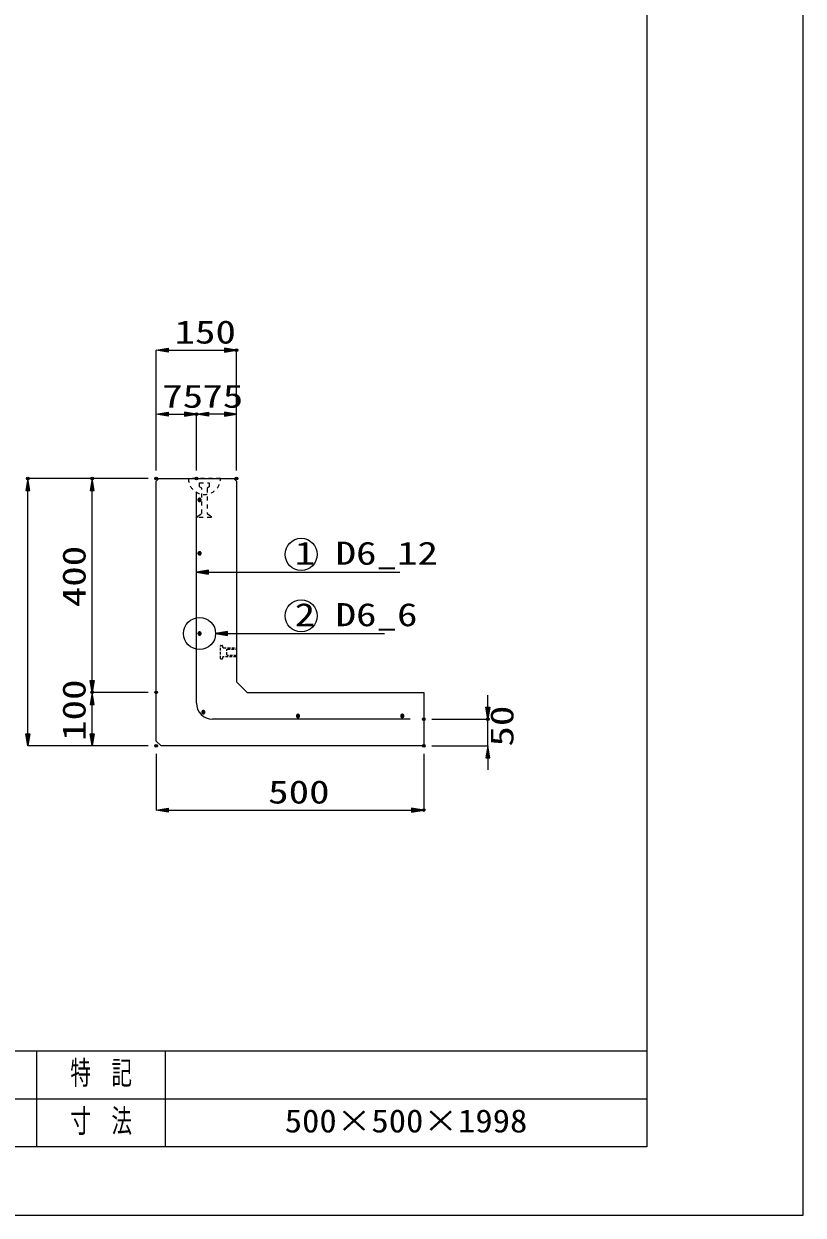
# Model space of a CAD drawing. Units: millimetres, scale not verified. Extents: x 0 to 6300, y 0 to 4455.
# Drawn here: x 4843 to 6300, y 0 to 2228 of the extents above; entities that cross this region are included whole.
import ezdxf
from ezdxf.enums import TextEntityAlignment as Align

# ---------------------------------------------------------------- set-up
doc = ezdxf.new("R2010")
doc.units = ezdxf.units.MM
doc.header["$LTSCALE"] = 10
doc.header["$PDMODE"] = 32
doc.header["$PDSIZE"] = 5
doc.linetypes.add('USER1', pattern=[1.5, 0.75, -0.75])
doc.linetypes.add('USER3', pattern=[0.75, 0.5, -0.25])
for name, color, linetype, lineweight in [('Defpoints_2', 7, 'Continuous', 13), ('S-1', 2, 'USER1', 13), ('S-2', 3, 'Continuous', 13), ('S-4', 4, 'USER3', 13), ('S-Dim', 1, 'Continuous', 13), ('TTL-FRAM', 3, 'Continuous', 13), ('TTL-LINE', 2, 'Continuous', 13), ('TTL-TXT', 2, 'Continuous', 13)]:
    doc.layers.add(name, color=color, linetype=linetype, lineweight=lineweight)
doc.styles.add('ＭＳ ゴシック', font='')
doc.styles.get('ＭＳ ゴシック').set_extended_font_data('MS Gothic')

msp = doc.modelspace()

# ---------------------------------------------------------------- hatches: boundary and pattern name
at = {"layer": 'S-2'}
for points in [[(5174.5, 1337.5), (5174.48, 1337.88), (5174.41, 1338.25), (5174.29, 1338.6), (5174.13, 1338.95), (5173.93, 1339.26), (5173.69, 1339.55), (5173.41, 1339.81), (5173.11, 1340.03), (5172.78, 1340.21), (5172.43, 1340.35), (5172.06, 1340.45), (5171.69, 1340.49), (5171.31, 1340.49), (5170.94, 1340.45), (5170.57, 1340.35), (5170.22, 1340.21), (5169.89, 1340.03), (5169.59, 1339.81), (5169.31, 1339.55), (5169.07, 1339.26), (5168.87, 1338.95), (5168.71, 1338.6), (5168.59, 1338.25), (5168.52, 1337.88), (5168.5, 1337.5), (5171.5, 1337.5)], [(5168.5, 1337.5), (5168.52, 1337.12), (5168.59, 1336.75), (5168.71, 1336.4), (5168.87, 1336.05), (5169.07, 1335.74), (5169.31, 1335.45), (5169.59, 1335.19), (5169.89, 1334.97), (5170.22, 1334.79), (5170.57, 1334.65), (5170.94, 1334.55), (5171.31, 1334.51), (5171.69, 1334.51), (5172.06, 1334.55), (5172.43, 1334.65), (5172.78, 1334.79), (5173.11, 1334.97), (5173.41, 1335.19), (5173.69, 1335.45), (5173.93, 1335.74), (5174.13, 1336.05), (5174.29, 1336.4), (5174.41, 1336.75), (5174.48, 1337.12), (5174.5, 1337.5), (5171.5, 1337.5)], [(5174.5, 1237.5), (5174.48, 1237.88), (5174.41, 1238.25), (5174.29, 1238.6), (5174.13, 1238.95), (5173.93, 1239.26), (5173.69, 1239.55), (5173.41, 1239.81), (5173.11, 1240.03), (5172.78, 1240.21), (5172.43, 1240.35), (5172.06, 1240.45), (5171.69, 1240.49), (5171.31, 1240.49), (5170.94, 1240.45), (5170.57, 1240.35), (5170.22, 1240.21), (5169.89, 1240.03), (5169.59, 1239.81), (5169.31, 1239.55), (5169.07, 1239.26), (5168.87, 1238.95), (5168.71, 1238.6), (5168.59, 1238.25), (5168.52, 1237.88), (5168.5, 1237.5), (5171.5, 1237.5)], [(5168.5, 1237.5), (5168.52, 1237.12), (5168.59, 1236.75), (5168.71, 1236.4), (5168.87, 1236.05), (5169.07, 1235.74), (5169.31, 1235.45), (5169.59, 1235.19), (5169.89, 1234.97), (5170.22, 1234.79), (5170.57, 1234.65), (5170.94, 1234.55), (5171.31, 1234.51), (5171.69, 1234.51), (5172.06, 1234.55), (5172.43, 1234.65), (5172.78, 1234.79), (5173.11, 1234.97), (5173.41, 1235.19), (5173.69, 1235.45), (5173.93, 1235.74), (5174.13, 1236.05), (5174.29, 1236.4), (5174.41, 1236.75), (5174.48, 1237.12), (5174.5, 1237.5), (5171.5, 1237.5)], [(5174.5, 1087.5), (5174.48, 1087.88), (5174.41, 1088.25), (5174.29, 1088.6), (5174.13, 1088.95), (5173.93, 1089.26), (5173.69, 1089.55), (5173.41, 1089.81), (5173.11, 1090.03), (5172.78, 1090.21), (5172.43, 1090.35), (5172.06, 1090.45), (5171.69, 1090.49), (5171.31, 1090.49), (5170.94, 1090.45), (5170.57, 1090.35), (5170.22, 1090.21), (5169.89, 1090.03), (5169.59, 1089.81), (5169.31, 1089.55), (5169.07, 1089.26), (5168.87, 1088.95), (5168.71, 1088.6), (5168.59, 1088.25), (5168.52, 1087.88), (5168.5, 1087.5), (5171.5, 1087.5)], [(5168.5, 1087.5), (5168.52, 1087.12), (5168.59, 1086.75), (5168.71, 1086.4), (5168.87, 1086.05), (5169.07, 1085.74), (5169.31, 1085.45), (5169.59, 1085.19), (5169.89, 1084.97), (5170.22, 1084.79), (5170.57, 1084.65), (5170.94, 1084.55), (5171.31, 1084.51), (5171.69, 1084.51), (5172.06, 1084.55), (5172.43, 1084.65), (5172.78, 1084.79), (5173.11, 1084.97), (5173.41, 1085.19), (5173.69, 1085.45), (5173.93, 1085.74), (5174.13, 1086.05), (5174.29, 1086.4), (5174.41, 1086.75), (5174.48, 1087.12), (5174.5, 1087.5), (5171.5, 1087.5)], [(5181.53, 940.53), (5181.51, 940.91), (5181.44, 941.28), (5181.32, 941.63), (5181.16, 941.97), (5180.96, 942.29), (5180.72, 942.58), (5180.44, 942.84), (5180.14, 943.06), (5179.81, 943.24), (5179.46, 943.38), (5179.09, 943.48), (5178.72, 943.52), (5178.34, 943.52), (5177.97, 943.48), (5177.6, 943.38), (5177.25, 943.24), (5176.92, 943.06), (5176.62, 942.84), (5176.34, 942.58), (5176.1, 942.29), (5175.9, 941.97), (5175.74, 941.63), (5175.62, 941.28), (5175.55, 940.91), (5175.53, 940.53), (5178.53, 940.53)], [(5175.53, 940.53), (5175.55, 940.15), (5175.62, 939.78), (5175.74, 939.43), (5175.9, 939.08), (5176.1, 938.77), (5176.34, 938.48), (5176.62, 938.22), (5176.92, 938), (5177.25, 937.81), (5177.6, 937.68), (5177.97, 937.58), (5178.34, 937.54), (5178.72, 937.54), (5179.09, 937.58), (5179.46, 937.68), (5179.81, 937.81), (5180.14, 938), (5180.44, 938.22), (5180.72, 938.48), (5180.96, 938.77), (5181.16, 939.08), (5181.32, 939.43), (5181.44, 939.78), (5181.51, 940.15), (5181.53, 940.53), (5178.53, 940.53)], [(5358.5, 933.5), (5358.48, 933.88), (5358.41, 934.25), (5358.29, 934.6), (5358.13, 934.95), (5357.93, 935.26), (5357.69, 935.55), (5357.41, 935.81), (5357.11, 936.03), (5356.78, 936.21), (5356.43, 936.35), (5356.06, 936.45), (5355.69, 936.49), (5355.31, 936.49), (5354.94, 936.45), (5354.57, 936.35), (5354.22, 936.21), (5353.89, 936.03), (5353.59, 935.81), (5353.31, 935.55), (5353.07, 935.26), (5352.87, 934.95), (5352.71, 934.6), (5352.59, 934.25), (5352.52, 933.88), (5352.5, 933.5), (5355.5, 933.5)], [(5553.5, 933.5), (5553.48, 933.88), (5553.41, 934.25), (5553.29, 934.6), (5553.13, 934.95), (5552.93, 935.26), (5552.69, 935.55), (5552.41, 935.81), (5552.11, 936.03), (5551.78, 936.21), (5551.43, 936.35), (5551.06, 936.45), (5550.69, 936.49), (5550.31, 936.49), (5549.94, 936.45), (5549.57, 936.35), (5549.22, 936.21), (5548.89, 936.03), (5548.59, 935.81), (5548.31, 935.55), (5548.07, 935.26), (5547.87, 934.95), (5547.71, 934.6), (5547.59, 934.25), (5547.52, 933.88), (5547.5, 933.5), (5550.5, 933.5)], [(5352.5, 933.5), (5352.52, 933.12), (5352.59, 932.75), (5352.71, 932.4), (5352.87, 932.05), (5353.07, 931.74), (5353.31, 931.45), (5353.59, 931.19), (5353.89, 930.97), (5354.22, 930.79), (5354.57, 930.65), (5354.94, 930.55), (5355.31, 930.51), (5355.69, 930.51), (5356.06, 930.55), (5356.43, 930.65), (5356.78, 930.79), (5357.11, 930.97), (5357.41, 931.19), (5357.69, 931.45), (5357.93, 931.74), (5358.13, 932.05), (5358.29, 932.4), (5358.41, 932.75), (5358.48, 933.12), (5358.5, 933.5), (5355.5, 933.5)], [(5547.5, 933.5), (5547.52, 933.12), (5547.59, 932.75), (5547.71, 932.4), (5547.87, 932.05), (5548.07, 931.74), (5548.31, 931.45), (5548.59, 931.19), (5548.89, 930.97), (5549.22, 930.79), (5549.57, 930.65), (5549.94, 930.55), (5550.31, 930.51), (5550.69, 930.51), (5551.06, 930.55), (5551.43, 930.65), (5551.78, 930.79), (5552.11, 930.97), (5552.41, 931.19), (5552.69, 931.45), (5552.93, 931.74), (5553.13, 932.05), (5553.29, 932.4), (5553.41, 932.75), (5553.48, 933.12), (5553.5, 933.5), (5550.5, 933.5)]]:
    msp.add_hatch(color=256, dxfattribs=at).paths.add_polyline_path(points)
at = {"layer": 'S-Dim'}
for points in [[(5113, 1621.25), (5113, 1613.75), (5090.5, 1617.5)], [(5218, 1621.25), (5218, 1613.75), (5240.5, 1617.5)], [(5113, 1501.25), (5113, 1493.75), (5090.5, 1497.5)], [(5143, 1501.25), (5143, 1493.75), (5165.5, 1497.5)], [(5188, 1501.25), (5188, 1493.75), (5165.5, 1497.5)], [(5218, 1501.25), (5218, 1493.75), (5240.5, 1497.5)], [(4846.75, 1355), (4854.25, 1355), (4850.5, 1377.5)], [(4966.75, 1355), (4974.25, 1355), (4970.5, 1377.5)], [(5188, 1198.65), (5188, 1206.15), (5165.5, 1202.4)], [(5224, 1083.75), (5224, 1091.25), (5201.5, 1087.5)], [(4966.75, 1000), (4974.25, 1000), (4970.5, 977.5)], [(4966.75, 955), (4974.25, 955), (4970.5, 977.5)], [(5706.75, 950), (5714.25, 950), (5710.5, 927.5)], [(4846.75, 900), (4854.25, 900), (4850.5, 877.5)], [(4966.75, 900), (4974.25, 900), (4970.5, 877.5)], [(5706.75, 855), (5714.25, 855), (5710.5, 877.5)], [(5113, 761.25), (5113, 753.75), (5090.5, 757.5)], [(5568, 761.25), (5568, 753.75), (5590.5, 757.5)]]:
    msp.add_hatch(color=256, dxfattribs=at).paths.add_polyline_path(points)

# ---------------------------------------------------------------- linework, layer by layer
at = {"layer": 'Defpoints_2'}
for p, q in [((6300, 0), (6300, 4455)), ((0, 0), (6300, 0))]:
    msp.add_line(p, q, dxfattribs=at)
for p in [(5240.5, 1617.5), (5165.5, 1497.5), (5165.5, 1497.5), (4850.5, 1377.5), (4970.5, 1377.5), (5090.5, 1377.5), (5090.5, 1377.5), (5090.5, 1377.5), (5090.5, 1377.5), (5165.5, 1377.5), (5165.5, 1377.5), (5240.5, 1377.5), (5240.5, 1377.5), (4970.5, 977.5), (5090.5, 977.5), (5090.5, 977.5), (5590.5, 927.5), (5710.5, 927.5), (5090.5, 877.5), (5090.5, 877.5), (5090.5, 877.5), (5590.5, 877.5), (5590.5, 877.5), (5590.5, 757.5)]:
    msp.add_point(p, dxfattribs=at)
at = {"layer": 'S-1', "linetype": 'Continuous'}
for p, q in [((5090.5, 1372.5), (5095.5, 1377.5)), ((5090.5, 886.5), (5090.5, 1372.5)), ((5095.5, 1377.5), (5235.5, 1377.5)), ((5235.5, 1377.5), (5240.5, 1372.5)), ((5240.5, 1372.5), (5240.5, 997.5)), ((5240.5, 997.5), (5260.5, 977.5)), ((5260.5, 977.5), (5590.5, 977.5)), ((5590.5, 977.5), (5590.5, 877.5)), ((5099.5, 877.5), (5090.5, 886.5)), ((5590.5, 877.5), (5099.5, 877.5))]:
    msp.add_line(p, q, dxfattribs=at)
at = {"layer": 'S-1'}
msp.add_line((5210.5, 1377.5), (5150.5, 1377.5), dxfattribs=at)
msp.add_arc((5180.5, 1377.5), 30, 180, 0, dxfattribs=at)
at = {"layer": 'S-2'}
for p, q in [((5165.5, 957.5), (5165.5, 1352.5)), ((5565.5, 927.5), (5195.5, 927.5))]:
    msp.add_line(p, q, dxfattribs=at)
for points in [[(5174.5, 1337.5), (5174.48, 1337.88), (5174.41, 1338.25), (5174.29, 1338.6), (5174.13, 1338.95), (5173.93, 1339.26), (5173.69, 1339.55), (5173.41, 1339.81), (5173.11, 1340.03), (5172.78, 1340.21), (5172.43, 1340.35), (5172.06, 1340.45), (5171.69, 1340.49), (5171.31, 1340.49), (5170.94, 1340.45), (5170.57, 1340.35), (5170.22, 1340.21), (5169.89, 1340.03), (5169.59, 1339.81), (5169.31, 1339.55), (5169.07, 1339.26), (5168.87, 1338.95), (5168.71, 1338.6), (5168.59, 1338.25), (5168.52, 1337.88), (5168.5, 1337.5), (5171.5, 1337.5)], [(5168.5, 1337.5), (5168.52, 1337.12), (5168.59, 1336.75), (5168.71, 1336.4), (5168.87, 1336.05), (5169.07, 1335.74), (5169.31, 1335.45), (5169.59, 1335.19), (5169.89, 1334.97), (5170.22, 1334.79), (5170.57, 1334.65), (5170.94, 1334.55), (5171.31, 1334.51), (5171.69, 1334.51), (5172.06, 1334.55), (5172.43, 1334.65), (5172.78, 1334.79), (5173.11, 1334.97), (5173.41, 1335.19), (5173.69, 1335.45), (5173.93, 1335.74), (5174.13, 1336.05), (5174.29, 1336.4), (5174.41, 1336.75), (5174.48, 1337.12), (5174.5, 1337.5), (5171.5, 1337.5)], [(5174.5, 1237.5), (5174.48, 1237.88), (5174.41, 1238.25), (5174.29, 1238.6), (5174.13, 1238.95), (5173.93, 1239.26), (5173.69, 1239.55), (5173.41, 1239.81), (5173.11, 1240.03), (5172.78, 1240.21), (5172.43, 1240.35), (5172.06, 1240.45), (5171.69, 1240.49), (5171.31, 1240.49), (5170.94, 1240.45), (5170.57, 1240.35), (5170.22, 1240.21), (5169.89, 1240.03), (5169.59, 1239.81), (5169.31, 1239.55), (5169.07, 1239.26), (5168.87, 1238.95), (5168.71, 1238.6), (5168.59, 1238.25), (5168.52, 1237.88), (5168.5, 1237.5), (5171.5, 1237.5)], [(5168.5, 1237.5), (5168.52, 1237.12), (5168.59, 1236.75), (5168.71, 1236.4), (5168.87, 1236.05), (5169.07, 1235.74), (5169.31, 1235.45), (5169.59, 1235.19), (5169.89, 1234.97), (5170.22, 1234.79), (5170.57, 1234.65), (5170.94, 1234.55), (5171.31, 1234.51), (5171.69, 1234.51), (5172.06, 1234.55), (5172.43, 1234.65), (5172.78, 1234.79), (5173.11, 1234.97), (5173.41, 1235.19), (5173.69, 1235.45), (5173.93, 1235.74), (5174.13, 1236.05), (5174.29, 1236.4), (5174.41, 1236.75), (5174.48, 1237.12), (5174.5, 1237.5), (5171.5, 1237.5)], [(5174.5, 1087.5), (5174.48, 1087.88), (5174.41, 1088.25), (5174.29, 1088.6), (5174.13, 1088.95), (5173.93, 1089.26), (5173.69, 1089.55), (5173.41, 1089.81), (5173.11, 1090.03), (5172.78, 1090.21), (5172.43, 1090.35), (5172.06, 1090.45), (5171.69, 1090.49), (5171.31, 1090.49), (5170.94, 1090.45), (5170.57, 1090.35), (5170.22, 1090.21), (5169.89, 1090.03), (5169.59, 1089.81), (5169.31, 1089.55), (5169.07, 1089.26), (5168.87, 1088.95), (5168.71, 1088.6), (5168.59, 1088.25), (5168.52, 1087.88), (5168.5, 1087.5), (5171.5, 1087.5)], [(5168.5, 1087.5), (5168.52, 1087.12), (5168.59, 1086.75), (5168.71, 1086.4), (5168.87, 1086.05), (5169.07, 1085.74), (5169.31, 1085.45), (5169.59, 1085.19), (5169.89, 1084.97), (5170.22, 1084.79), (5170.57, 1084.65), (5170.94, 1084.55), (5171.31, 1084.51), (5171.69, 1084.51), (5172.06, 1084.55), (5172.43, 1084.65), (5172.78, 1084.79), (5173.11, 1084.97), (5173.41, 1085.19), (5173.69, 1085.45), (5173.93, 1085.74), (5174.13, 1086.05), (5174.29, 1086.4), (5174.41, 1086.75), (5174.48, 1087.12), (5174.5, 1087.5), (5171.5, 1087.5)], [(5181.53, 940.53), (5181.51, 940.91), (5181.44, 941.28), (5181.32, 941.63), (5181.16, 941.97), (5180.96, 942.29), (5180.72, 942.58), (5180.44, 942.84), (5180.14, 943.06), (5179.81, 943.24), (5179.46, 943.38), (5179.09, 943.48), (5178.72, 943.52), (5178.34, 943.52), (5177.97, 943.48), (5177.6, 943.38), (5177.25, 943.24), (5176.92, 943.06), (5176.62, 942.84), (5176.34, 942.58), (5176.1, 942.29), (5175.9, 941.97), (5175.74, 941.63), (5175.62, 941.28), (5175.55, 940.91), (5175.53, 940.53), (5178.53, 940.53)], [(5175.53, 940.53), (5175.55, 940.15), (5175.62, 939.78), (5175.74, 939.43), (5175.9, 939.08), (5176.1, 938.77), (5176.34, 938.48), (5176.62, 938.22), (5176.92, 938), (5177.25, 937.81), (5177.6, 937.68), (5177.97, 937.58), (5178.34, 937.54), (5178.72, 937.54), (5179.09, 937.58), (5179.46, 937.68), (5179.81, 937.81), (5180.14, 938), (5180.44, 938.22), (5180.72, 938.48), (5180.96, 938.77), (5181.16, 939.08), (5181.32, 939.43), (5181.44, 939.78), (5181.51, 940.15), (5181.53, 940.53), (5178.53, 940.53)], [(5358.5, 933.5), (5358.48, 933.88), (5358.41, 934.25), (5358.29, 934.6), (5358.13, 934.95), (5357.93, 935.26), (5357.69, 935.55), (5357.41, 935.81), (5357.11, 936.03), (5356.78, 936.21), (5356.43, 936.35), (5356.06, 936.45), (5355.69, 936.49), (5355.31, 936.49), (5354.94, 936.45), (5354.57, 936.35), (5354.22, 936.21), (5353.89, 936.03), (5353.59, 935.81), (5353.31, 935.55), (5353.07, 935.26), (5352.87, 934.95), (5352.71, 934.6), (5352.59, 934.25), (5352.52, 933.88), (5352.5, 933.5), (5355.5, 933.5)], [(5553.5, 933.5), (5553.48, 933.88), (5553.41, 934.25), (5553.29, 934.6), (5553.13, 934.95), (5552.93, 935.26), (5552.69, 935.55), (5552.41, 935.81), (5552.11, 936.03), (5551.78, 936.21), (5551.43, 936.35), (5551.06, 936.45), (5550.69, 936.49), (5550.31, 936.49), (5549.94, 936.45), (5549.57, 936.35), (5549.22, 936.21), (5548.89, 936.03), (5548.59, 935.81), (5548.31, 935.55), (5548.07, 935.26), (5547.87, 934.95), (5547.71, 934.6), (5547.59, 934.25), (5547.52, 933.88), (5547.5, 933.5), (5550.5, 933.5)], [(5352.5, 933.5), (5352.52, 933.12), (5352.59, 932.75), (5352.71, 932.4), (5352.87, 932.05), (5353.07, 931.74), (5353.31, 931.45), (5353.59, 931.19), (5353.89, 930.97), (5354.22, 930.79), (5354.57, 930.65), (5354.94, 930.55), (5355.31, 930.51), (5355.69, 930.51), (5356.06, 930.55), (5356.43, 930.65), (5356.78, 930.79), (5357.11, 930.97), (5357.41, 931.19), (5357.69, 931.45), (5357.93, 931.74), (5358.13, 932.05), (5358.29, 932.4), (5358.41, 932.75), (5358.48, 933.12), (5358.5, 933.5), (5355.5, 933.5)], [(5547.5, 933.5), (5547.52, 933.12), (5547.59, 932.75), (5547.71, 932.4), (5547.87, 932.05), (5548.07, 931.74), (5548.31, 931.45), (5548.59, 931.19), (5548.89, 930.97), (5549.22, 930.79), (5549.57, 930.65), (5549.94, 930.55), (5550.31, 930.51), (5550.69, 930.51), (5551.06, 930.55), (5551.43, 930.65), (5551.78, 930.79), (5552.11, 930.97), (5552.41, 931.19), (5552.69, 931.45), (5552.93, 931.74), (5553.13, 932.05), (5553.29, 932.4), (5553.41, 932.75), (5553.48, 933.12), (5553.5, 933.5), (5550.5, 933.5)]]:
    msp.add_lwpolyline(points, close=True, dxfattribs=at)
msp.add_arc((5195.5, 957.5), 30, 180, 270, dxfattribs=at)
at = {"layer": 'S-4', "linetype": 'USER1'}
for p, q in [((5171.5, 1362), (5171.5, 1369.5)), ((5171.5, 1369.5), (5189.5, 1369.5)), ((5175.5, 1359), (5171.5, 1362)), ((5175.5, 1312), (5175.5, 1359)), ((5189.5, 1362), (5185.5, 1359)), ((5185.5, 1359), (5185.5, 1312)), ((5189.5, 1369.5), (5189.5, 1362)), ((5168, 1307), (5175.5, 1312)), ((5168, 1304.5), (5168, 1307)), ((5193, 1304.5), (5168, 1304.5)), ((5185.5, 1312), (5193, 1307)), ((5193, 1307), (5193, 1304.5))]:
    msp.add_line(p, q, dxfattribs=at)
at = {"layer": 'S-4'}
for p, q in [((5210.5, 1040.75), (5210.5, 1064.25)), ((5211.5, 1065.25), (5213.5, 1065.25)), ((5214.5, 1064.25), (5214.5, 1062.75)), ((5216.5, 1060.75), (5240, 1060.75)), ((5222.5, 1057.55), (5223.45, 1058.5)), ((5222.5, 1047.45), (5222.5, 1057.55)), ((5223.45, 1046.5), (5222.5, 1047.45)), ((5223.45, 1058.5), (5240.5, 1058.5)), ((5240, 1060.75), (5240.5, 1060.25)), ((5240.5, 1060.25), (5240.5, 1044.75)), ((5213.5, 1039.75), (5211.5, 1039.75)), ((5214.5, 1042.25), (5214.5, 1040.75)), ((5240, 1044.25), (5216.5, 1044.25)), ((5240.5, 1046.5), (5223.45, 1046.5)), ((5240.5, 1044.75), (5240, 1044.25))]:
    msp.add_line(p, q, dxfattribs=at)
for centre, radius, start, end in [((5211.5, 1064.25), 1, 90, 180), ((5213.5, 1064.25), 1, 0, 90), ((5216.5, 1062.75), 2, 180, 270), ((5211.5, 1040.75), 1, 180, 270), ((5213.5, 1040.75), 1, 270, 0), ((5216.5, 1042.25), 2, 90, 180)]:
    msp.add_arc(centre, radius, start, end, dxfattribs=at)
at = {"layer": 'S-Dim'}
for p, q in [((5090.5, 1392.5), (5090.5, 1617.5)), ((5113, 1617.5), (5218, 1617.5)), ((5240.5, 1392.5), (5240.5, 1617.5)), ((5090.5, 1392.5), (5090.5, 1497.5)), ((5113, 1497.5), (5143, 1497.5)), ((5165.5, 1392.5), (5165.5, 1497.5)), ((5165.5, 1392.5), (5165.5, 1497.5)), ((5218, 1497.5), (5188, 1497.5)), ((5240.5, 1392.5), (5240.5, 1497.5)), ((5075.5, 1377.5), (4850.5, 1377.5)), ((5075.5, 1377.5), (4970.5, 1377.5)), ((4850.5, 900), (4850.5, 1355)), ((4970.5, 1000), (4970.5, 1355)), ((5165.5, 1202.4), (5320.5, 1202.4)), ((5320.5, 1202.4), (5330.5, 1202.4)), ((5330.5, 1202.4), (5341.75, 1202.4)), ((5341.75, 1202.4), (5546.05, 1202.4)), ((5201.5, 1087.5), (5320.5, 1087.5)), ((5320.5, 1087.5), (5330.5, 1087.5)), ((5330.5, 1087.5), (5341.75, 1087.5)), ((5341.75, 1087.5), (5517.25, 1087.5)), ((5075.5, 977.5), (4970.5, 977.5)), ((5075.5, 977.5), (4970.5, 977.5)), ((5710.5, 950), (5710.5, 972.5)), ((4970.5, 900), (4970.5, 955)), ((5605.5, 927.5), (5710.5, 927.5)), ((5710.5, 877.5), (5710.5, 927.5)), ((5075.5, 877.5), (4850.5, 877.5)), ((5075.5, 877.5), (4970.5, 877.5)), ((5605.5, 877.5), (5710.5, 877.5)), ((5090.5, 862.5), (5090.5, 757.5)), ((5590.5, 862.5), (5590.5, 757.5)), ((5710.5, 855), (5710.5, 832.5)), ((5113, 757.5), (5568, 757.5))]:
    msp.add_line(p, q, dxfattribs=at)
for points in [[(5113, 1621.25), (5113, 1613.75), (5090.5, 1617.5)], [(5218, 1621.25), (5218, 1613.75), (5240.5, 1617.5)], [(5113, 1501.25), (5113, 1493.75), (5090.5, 1497.5)], [(5143, 1501.25), (5143, 1493.75), (5165.5, 1497.5)], [(5188, 1501.25), (5188, 1493.75), (5165.5, 1497.5)], [(5218, 1501.25), (5218, 1493.75), (5240.5, 1497.5)], [(4846.75, 1355), (4854.25, 1355), (4850.5, 1377.5)], [(4966.75, 1355), (4974.25, 1355), (4970.5, 1377.5)], [(5188, 1198.65), (5188, 1206.15), (5165.5, 1202.4)], [(5224, 1083.75), (5224, 1091.25), (5201.5, 1087.5)], [(4966.75, 1000), (4974.25, 1000), (4970.5, 977.5)], [(4966.75, 955), (4974.25, 955), (4970.5, 977.5)], [(5706.75, 950), (5714.25, 950), (5710.5, 927.5)], [(4846.75, 900), (4854.25, 900), (4850.5, 877.5)], [(4966.75, 900), (4974.25, 900), (4970.5, 877.5)], [(5706.75, 855), (5714.25, 855), (5710.5, 877.5)], [(5113, 761.25), (5113, 753.75), (5090.5, 757.5)], [(5568, 761.25), (5568, 753.75), (5590.5, 757.5)]]:
    msp.add_lwpolyline(points, close=True, dxfattribs=at)
for centre in [(5361.38, 1235.53), (5361.38, 1120.62), (5171.5, 1087.5)]:
    msp.add_circle(centre, 30, dxfattribs=at)
at = {"layer": 'TTL-FRAM'}
for p, q in [((6007.5, 4132.5), (6007.5, 127.5)), ((382.5, 307.5), (6007.5, 307.5)), ((5010, 127.5), (4305, 127.5)), ((5220, 127.5), (5010, 127.5)), ((6007.5, 127.5), (5220, 127.5))]:
    msp.add_line(p, q, dxfattribs=at)
at = {"layer": 'TTL-LINE'}
for p, q in [((4867.5, 127.5), (4867.5, 307.5)), ((5107.5, 127.5), (5107.5, 307.5)), ((4042.5, 217.5), (4867.5, 217.5)), ((4867.5, 217.5), (5107.5, 217.5)), ((5107.5, 217.5), (6007.5, 217.5))]:
    msp.add_line(p, q, dxfattribs=at)

# ---------------------------------------------------------------- texts
at = {"layer": 'S-Dim', "style": 'ＭＳ ゴシック', "width": 1.3}
for s, p in [('150', (5124.7, 1616.67)), ('75', (5101.6, 1496.67)), ('75', (5176.6, 1496.67)), ('1 D6_12', (5349.25, 1203.08)), ('2 D6_6', (5349.25, 1088.17)), ('500', (5299.7, 756.67))]:
    msp.add_text(s, height=43.3, dxfattribs=at).set_placement(p, align=Align.BOTTOM_LEFT)
for s, p in [('400', (4971.33, 1136.7)), ('100', (4971.33, 886.7)), ('50', (5771.33, 876.1))]:
    msp.add_text(s, height=43.3, rotation=90, dxfattribs=at).set_placement(p, align=Align.BOTTOM_LEFT)
at = {"layer": 'TTL-TXT', "style": 'ＭＳ ゴシック', "width": 0.65}
for s, p in [('特\u3000記', (4987.5, 231.67)), ('寸\u3000法', (4987.5, 141.67))]:
    msp.add_text(s, height=43.3, dxfattribs=at).set_placement(p, align=Align.BOTTOM_CENTER)
at = {"layer": 'TTL-TXT', "color": 1, "style": 'ＭＳ ゴシック', "width": 1.1}
msp.add_text('500×500×1998', height=43.3, dxfattribs=at).set_placement((5557.5, 141.67), align=Align.BOTTOM_CENTER)

doc.saveas('drawing.dxf')
